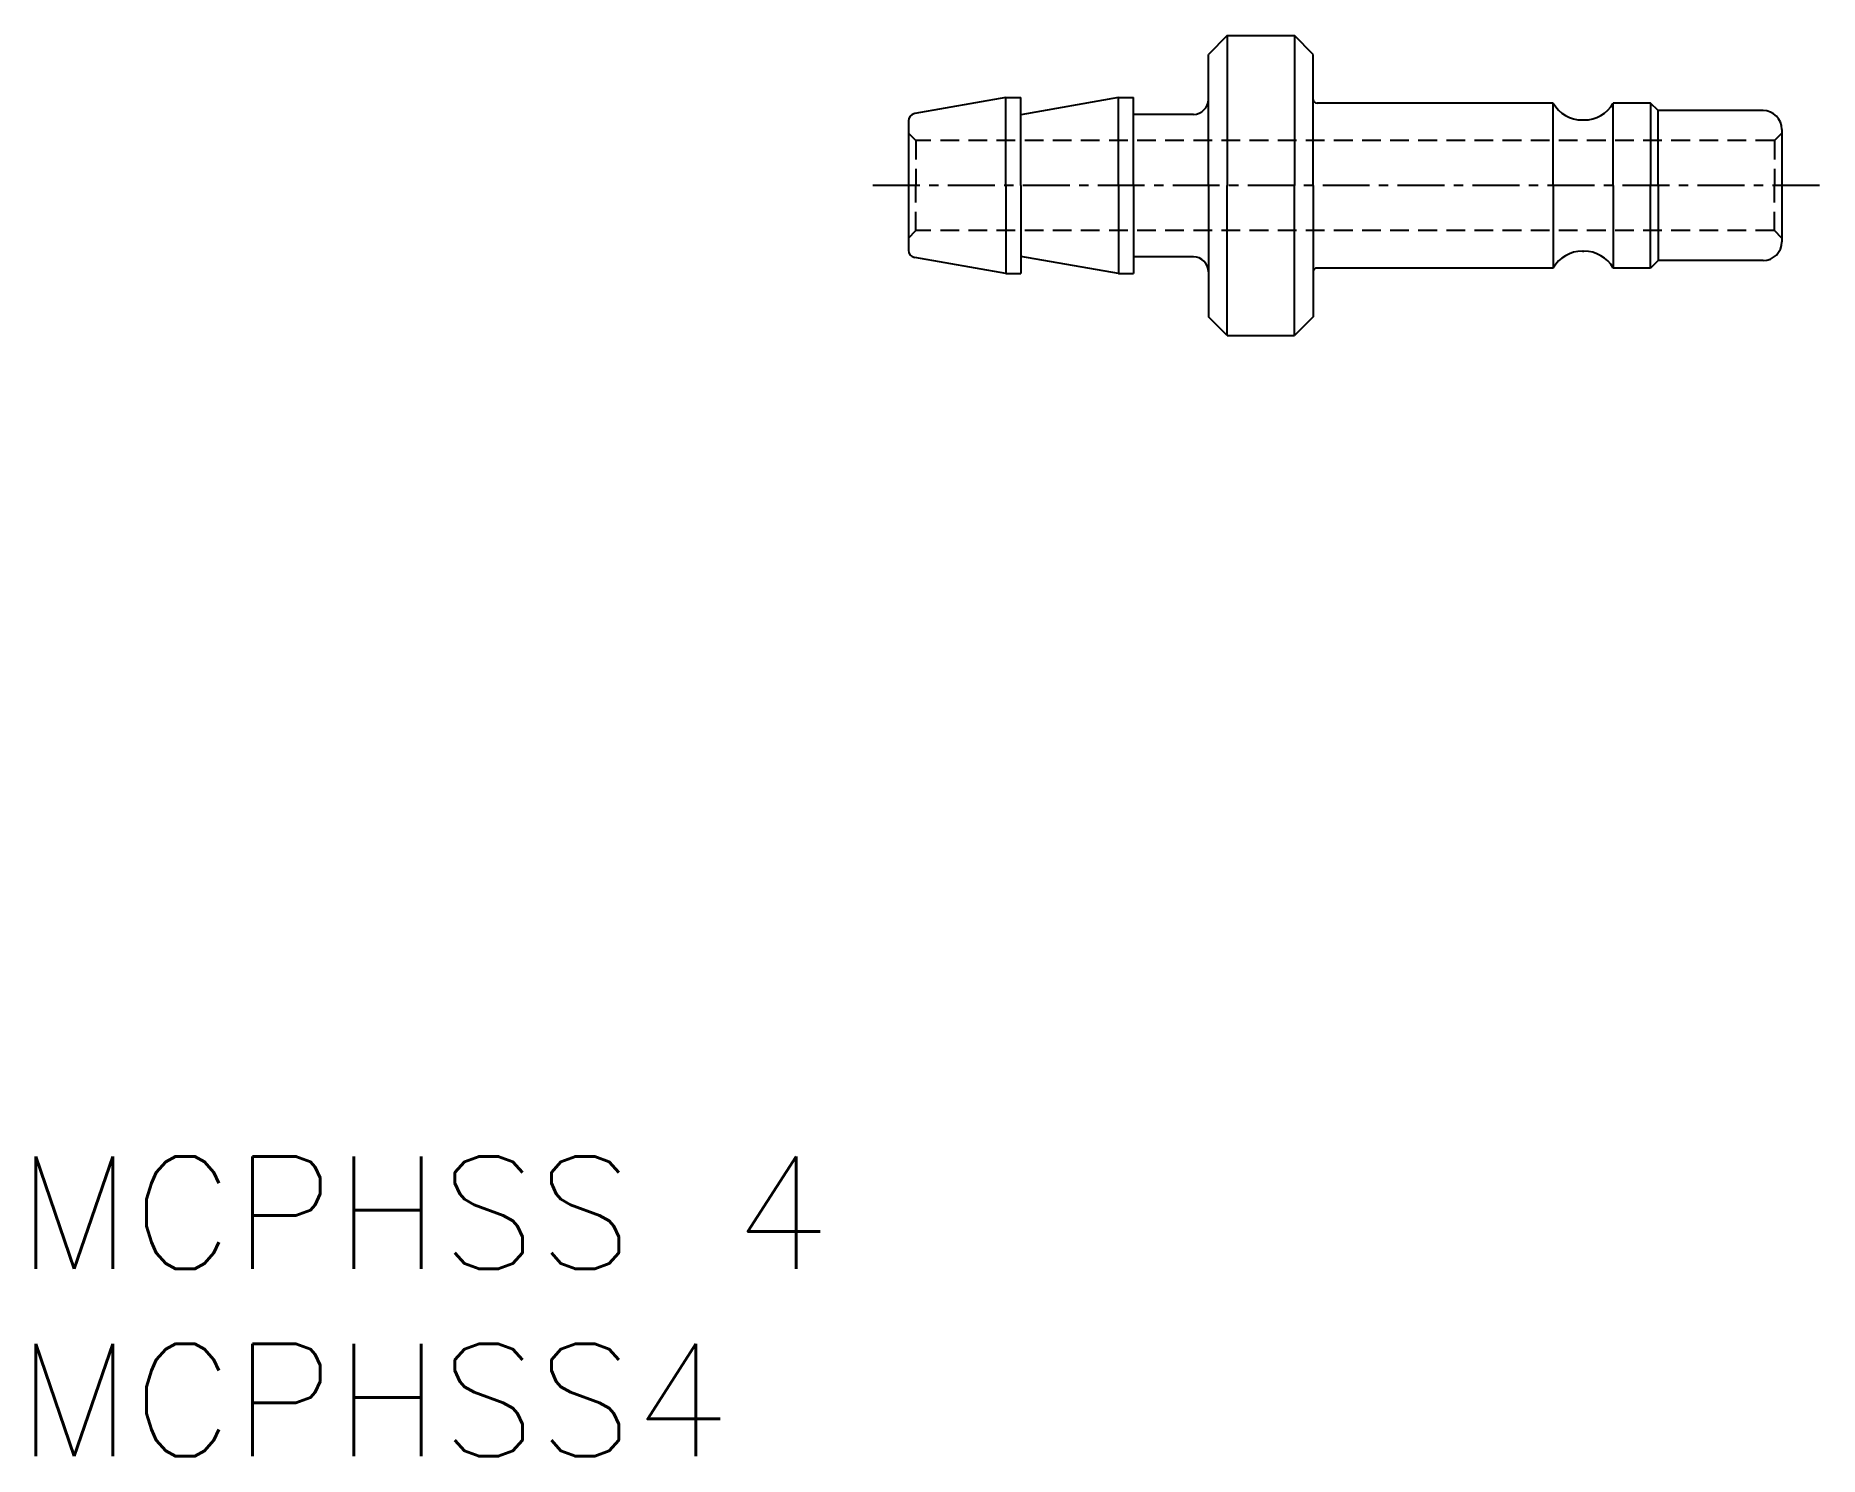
# Model space of a CAD drawing. Extents: x 0.5 to 48.1, y 0 to 37.9.
import ezdxf

# ---------------------------------------------------------------- set-up
doc = ezdxf.new("R2010")
doc.units = 0
doc.linetypes.add('CENTER', pattern=[2, 1.25, -0.25, 0.25, -0.25])
doc.linetypes.add('DASHED', pattern=[0.75, 0.5, -0.25])
doc.layers.get('0').update_dxf_attribs({"linetype": 'CONTINUOUS'})
doc.layers.add('CENTER', color=1, linetype='CENTER')
doc.styles.get("Standard").update_dxf_attribs({"font": 'txt.shx'})

# ---------------------------------------------------------------- blocks, each defined once
blk = doc.blocks.new('*U6')
at = {"color": 7, "linetype": 'CONTINUOUS'}
blk.add_text('MCPHSS4', height=3, dxfattribs=at).set_placement((0, 0))
blk = doc.blocks.new('*U7')
at = {"color": 7, "linetype": 'CONTINUOUS'}
blk.add_text('MCPHSS 4', height=3, dxfattribs=at).set_placement((0, 5))

msp = doc.modelspace()

# ---------------------------------------------------------------- linework, layer by layer
at = {"color": 7, "linetype": 'CONTINUOUS'}
for p, q in [((32.3, 37.906), (31.8, 37.406)), ((32.3, 37.906), (34.1, 37.906)), ((32.3, 37.906), (32.3, 33.906)), ((34.6, 37.406), (34.1, 37.906)), ((34.1, 37.906), (34.1, 33.906)), ((31.8, 33.906), (31.8, 37.406)), ((34.6, 33.906), (34.6, 37.406)), ((26.4, 36.256), (23.965, 35.826)), ((26.4, 36.256), (26.8, 36.256)), ((26.4, 33.906), (26.4, 36.256)), ((29.4, 36.256), (26.8, 35.797)), ((26.8, 35.797), (26.8, 36.256)), ((26.8, 33.906), (26.8, 36.256)), ((29.4, 36.256), (29.8, 36.256)), ((29.4, 33.906), (29.4, 36.256)), ((29.8, 35.806), (29.8, 36.256)), ((29.8, 33.906), (29.8, 36.256)), ((31.4, 35.806), (29.8, 35.806)), ((41, 36.106), (34.7, 36.106)), ((41, 33.906), (41, 36.106)), ((43.6, 36.106), (42.6, 36.106)), ((42.6, 33.906), (42.6, 36.106)), ((43.8, 35.906), (43.6, 36.106)), ((43.6, 36.106), (43.6, 33.906)), ((46.6, 35.906), (43.8, 35.906)), ((43.8, 33.906), (43.8, 35.906)), ((23.8, 35.629), (23.8, 33.906)), ((41.779, 35.656), (41.82, 35.656)), ((47.1, 35.406), (47.1, 33.906)), ((23.8, 33.906), (23.8, 32.182)), ((26.4, 33.906), (26.4, 31.556)), ((26.8, 33.906), (26.8, 31.556)), ((29.4, 33.906), (29.4, 31.556)), ((29.8, 33.906), (29.8, 31.556)), ((31.8, 33.906), (31.8, 30.406)), ((32.3, 29.906), (32.3, 33.906)), ((34.1, 29.906), (34.1, 33.906)), ((34.6, 33.906), (34.6, 30.406)), ((41, 33.906), (41, 31.706)), ((42.6, 33.906), (42.6, 31.706)), ((43.6, 31.706), (43.6, 33.906)), ((43.8, 33.906), (43.8, 31.906)), ((47.1, 33.906), (47.1, 32.406)), ((26.4, 31.556), (23.965, 31.985)), ((29.4, 31.556), (26.8, 32.014)), ((31.4, 32.006), (29.8, 32.006)), ((41.779, 32.156), (41.82, 32.156)), ((43.8, 31.906), (43.6, 31.706)), ((46.6, 31.906), (43.8, 31.906)), ((26.4, 31.556), (26.8, 31.556)), ((29.4, 31.556), (29.8, 31.556)), ((41, 31.706), (34.7, 31.706)), ((43.6, 31.706), (42.6, 31.706)), ((32.3, 29.906), (31.8, 30.406)), ((34.6, 30.406), (34.1, 29.906)), ((32.3, 29.906), (34.1, 29.906))]:
    msp.add_line(p, q, dxfattribs=at)
at = {"color": 3, "linetype": 'DASHED'}
for p, q in [((23.8, 35.306), (24, 35.106)), ((47.1, 35.306), (46.9, 35.106)), ((46.9, 35.106), (24, 35.106)), ((24, 35.106), (24, 33.906)), ((46.9, 35.106), (46.9, 33.906)), ((24, 32.706), (24, 33.906)), ((46.9, 32.706), (46.9, 33.906)), ((23.8, 32.506), (24, 32.706)), ((46.9, 32.706), (24, 32.706)), ((47.1, 32.506), (46.9, 32.706))]:
    msp.add_line(p, q, dxfattribs=at)
at = {"color": 7, "linetype": 'CONTINUOUS'}
for centre, radius, start, end in [((31.4, 36.206), 0.4, 270, 0), ((34.7, 36.206), 0.1, 180, 270), ((24, 35.629), 0.2, 100, 180), ((41.779, 36.556), 0.9, 210, 270), ((41.82, 36.556), 0.9, 270, 330), ((46.6, 35.406), 0.5, 0, 90), ((46.6, 32.406), 0.5, 270, 0), ((24, 32.182), 0.2, 180, 260), ((31.4, 31.606), 0.4, 0, 90), ((41.779, 31.256), 0.9, 90, 150), ((41.82, 31.256), 0.9, 30, 90), ((34.7, 31.606), 0.1, 90, 180)]:
    msp.add_arc(centre, radius, start, end, dxfattribs=at)
at = {"layer": 'CENTER', "color": 1, "linetype": 'CENTER'}
msp.add_line((48.1, 33.906), (22.8, 33.906), dxfattribs=at)

# ---------------------------------------------------------------- block references
at = {"color": 7, "linetype": 'CONTINUOUS'}
for name in ['*U7', '*U6']:
    msp.add_blockref(name, (0, 0), dxfattribs=at)

doc.saveas('drawing.dxf')
